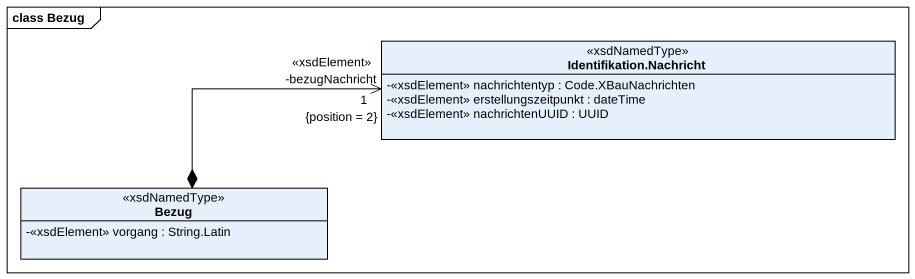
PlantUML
@startuml
mainframe class Bezug
hide circle
hide empty members
skinparam classAttributeIconSize 0
class "Identifikation.Nachricht" as Identifikation_Nachricht <<xsdNamedType>> {
  -<<xsdElement>> nachrichtentyp : Code.XBauNachrichten
  -<<xsdElement>> erstellungszeitpunkt : dateTime
  -<<xsdElement>> nachrichtenUUID : UUID
}
class Bezug <<xsdNamedType>> {
  -<<xsdElement>> vorgang : String.Latin
}
Bezug *-right-> "-bezugNachricht\n1\n<<xsdElement>>\n{position = 2}" Identifikation_Nachricht
@enduml
